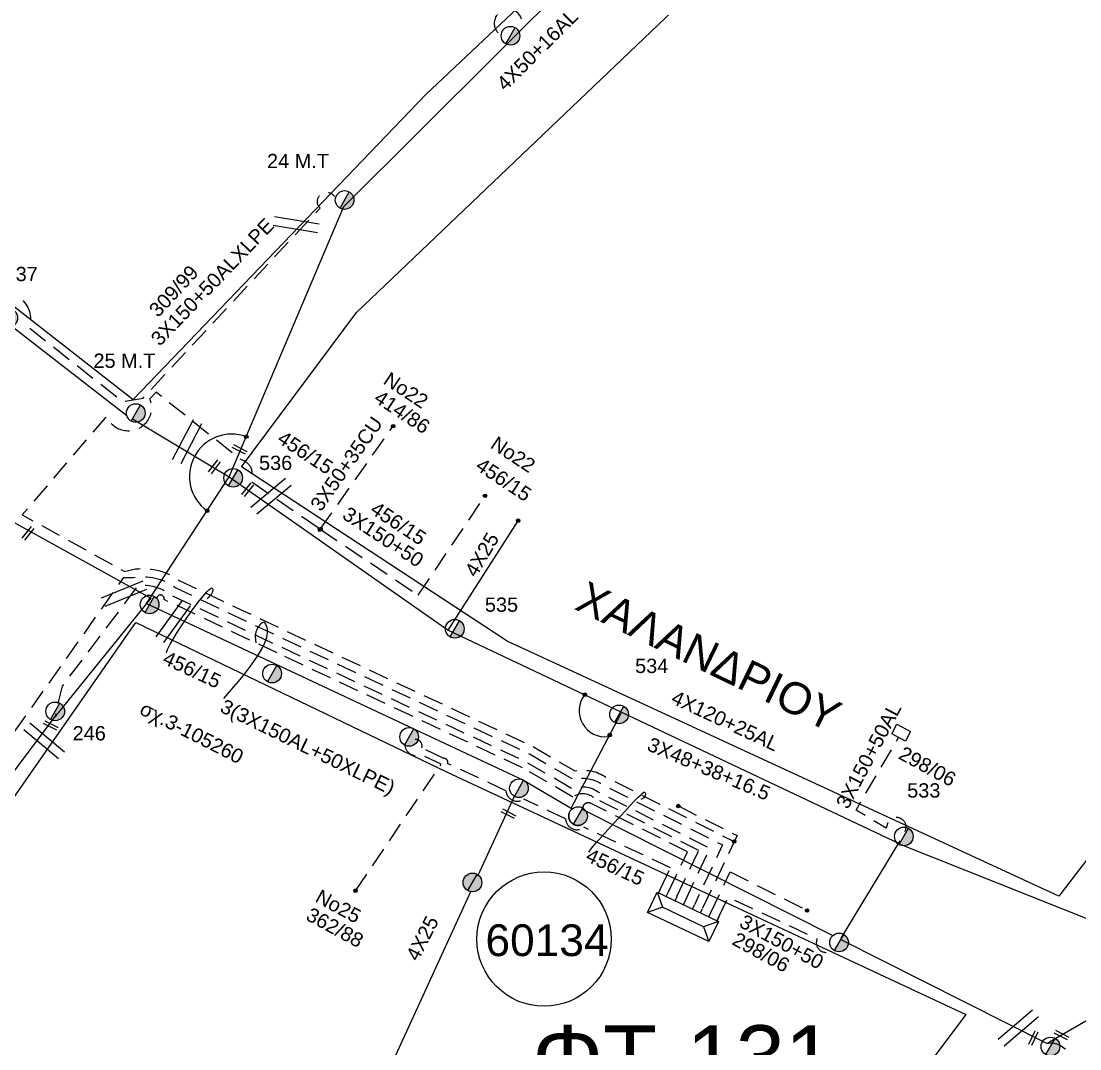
# Model space of a CAD drawing. Header units: millimetres. Extents: x 938 to 3112, y 793 to 1825.
# Drawn here: x 2179.7 to 2313.4, y 1423.8 to 1553.4 of the extents above; entities that cross this region are included whole.
import ezdxf
from ezdxf.enums import TextEntityAlignment as Align

# ---------------------------------------------------------------- set-up
doc = ezdxf.new("R2010")
doc.units = ezdxf.units.MM
doc.linetypes.add('DASHED', pattern=[19.05, 12.7, -6.35])
for name, color, linetype in [('Γέφυρες Εναερίου Δικτύου', 7, 'Continuous'), ('Γυμνά εναέρια ΧΤ (3Φ)   3x50+35CU', 7, 'Continuous'), ('Γυμνά εναέρια ΧΤ και ΦΟΠ (3Φ)   4x50+16AL', 7, 'Continuous'), ('Εναέρια παροχή ΧΤ 4x25', 7, 'SYN_LINE'), ('Επιγραφές - Σχήματα', 7, 'Continuous'), ('Επιτοίχιο Κουτί', 7, 'Continuous'), ('Καλώδια ΧΤ   3x150+50AL', 7, 'DASHED'), ('Καλώδια ΧΤ   3x150+50ALXLPE', 7, 'DASHED'), ('Καλώδια ΧΤ   3x150+70AL', 7, 'DASHED'), ('Καλώδια ΧΤ   3x150AL+50XLPE', 7, 'DASHED'), ('Καλώδια ΧΤ   3x48+38+16.5', 7, 'DASHED'), ('Μηχανική τομή', 7, 'Continuous'), ('Στύλος Ξύλινος', 7, 'Continuous'), ('Στύλος Ξύλινος @ 1', 7, 'Continuous'), ('Στύλος ΦΜ', 7, 'Continuous'), ('Στύλος ΦΜ @ 1', 7, 'Continuous'), ('Συνδέσεις', 7, 'Continuous'), ('Συνεστραμμένα ΧΤ   3x70+54.6+25AL', 7, 'SYN_LINE'), ('Συνεστραμμένα ΧΤ   4x120+25AL', 7, 'SYN_LINE'), ('Τομή', 7, 'Continuous'), ('Υποσταθμός πόλεως', 7, 'Continuous'), ('Υπόβαθρο ΔΕΗ', 7, 'Continuous')]:
    doc.layers.add(name, color=color, linetype=linetype)
doc.styles.get("Standard").update_dxf_attribs({"font": 'arial.ttf'})
doc.linetypes.add('SYN_LINE', pattern='A,0.5,-0.0001,["/\\/\\/\\/",Standard,S=0.1,R=0,X=0,Y=-0.05],-0.25', length=0.7501)

# ---------------------------------------------------------------- blocks, each defined once
blk = doc.blocks.new('ΥΠΑΡΧΩΝ ΤΣΙΜΕΝΤΕΝΙΟΣ ΣΤΥΛΟΣ')
at = {"layer": 'Στύλος ΦΜ'}
blk.add_hatch(color=256, dxfattribs=at).paths.add_polyline_path([(-1.29, -2.28, 0.574793), (2.62, 0, 0.268822), (1.3, 2.27)])
blk.add_line((-1.29, -2.28), (1.3, 2.27), dxfattribs=at)
blk.add_circle((0, 0), 2.62, dxfattribs=at)
at = {"layer": 'Στύλος ΦΜ', "flags": 4}
for tag, p in [('ΑΡΙΘΜΟΣ', (-4.68, 8.05)), ('ΤΥΠΟΣ', (-4.91, 3.03))]:
    blk.add_attdef(tag, p, '', height=4, dxfattribs=at)
blk = doc.blocks.new('ΤΟΜΗ')
at = {"layer": 'Τομή', "ltscale": 40}
for p, q in [((-5.68, 0), (5.68, 0)), ((5.68, -2.33), (-5.68, -2.33))]:
    blk.add_line(p, q, dxfattribs=at)
blk = doc.blocks.new('ΕΠΙΤΟΙΧΙΟ ΚΟΥΤΙ')
at = {"layer": 'Επιτοίχιο Κουτί', "ltscale": 40}
blk.add_lwpolyline([(-2.06, 1.35), (1.86, 1.35), (1.86, -1.39), (-2.06, -1.39)], close=True, dxfattribs=at)
blk = doc.blocks.new('_ΣΥΝΔΕΣΗ')
at = {"layer": 'Συνδέσεις', "linetype": 'SYN_LINE', "ltscale": 40}
blk.add_hatch(color=256, dxfattribs=at).paths.add_polyline_path([(0.5, -0.01, 1), (-0.5, -0.01, 1)])
at = {"layer": 'Συνδέσεις'}
blk.add_circle((0, -0.01), 0.5, dxfattribs=at)
blk = doc.blocks.new('ΜΗΧΑΝΙΚΗ ΤΟΜΗ')
at = {"layer": 'Μηχανική τομή', "ltscale": 40}
for p, q in [((-1.89, 0.78), (1.89, 0.78)), ((1.89, 0), (-1.89, 0))]:
    blk.add_line(p, q, dxfattribs=at)
blk = doc.blocks.new('ΥΠΑΡΧΩΝ ΞΥΛΙΝΟΣ ΣΤΥΛΟΣ')
at = {"layer": 'Στύλος Ξύλινος'}
h = blk.add_hatch(color=7, dxfattribs=at)
h.paths.add_polyline_path([(-2.62, 0, 0.270008), (-1.29, -2.28), (1.3, 2.27, 0.576266)])
h.paths.add_polyline_path([(-1.29, -2.28, 0.574793), (2.62, 0, 0.268822), (1.3, 2.27)])
at = {"layer": 'Στύλος Ξύλινος', "color": 7}
blk.add_line((-1.29, -2.28), (1.3, 2.27), dxfattribs=at)
blk.add_circle((0, 0), 2.62, dxfattribs=at)
at = {"layer": 'Στύλος Ξύλινος', "flags": 4}
for tag, p in [('ΑΡΙΘΜΟΣ', (-4.91, 8.6)), ('ΤΥΠΟΣ', (-4.85, 3.39))]:
    blk.add_attdef(tag, p, '', height=4, dxfattribs=at)
blk = doc.blocks.new('ΥΠΟΣΤΑΘΜΟΣ ΠΟΛΕΩΣ 8 ΑΝΑΧΩΡΗΣΕΩΝ')
at = {"layer": 'Υποσταθμός πόλεως', "linetype": 'Continuous', "ltscale": 40}
for p, q in [((-8.18, -2.82), (-8.18, -4)), ((-5.9, -2.82), (-5.9, -4)), ((-3.55, -2.82), (-3.55, -4)), ((-1.28, -2.82), (-1.28, -4)), ((1.23, -2.82), (1.23, -4)), ((3.56, -2.82), (3.56, -4)), ((6.03, -2.82), (6.03, -4)), ((8.16, -2.82), (8.16, -4))]:
    blk.add_line(p, q, dxfattribs=at)
blk.add_lwpolyline([(-8.57, 2.82), (8.57, 2.82), (8.57, -2.82), (-8.57, -2.82)], close=True, dxfattribs=at)
for points in [[(-5.75, 0), (-8.57, 2.82)], [(5.75, 0), (8.57, 2.82)], [(-8.57, -2.82), (-5.75, 0)], [(-5.75, 0), (5.75, 0)], [(8.57, -2.82), (5.75, 0)]]:
    blk.add_lwpolyline(points, dxfattribs=at)
at = {"layer": 'Υποσταθμός πόλεως', "linetype": 'SYN_LINE', "ltscale": 40, "flags": 1}
for tag, p in [('ΜΕΤΑΣΧΗΜΑΤΙΣΜΟΣ', (9.59, 1.44)), ('ΙΣΧΥΣ', (9.57, -1.35)), ('ΑΡΙΘΜΟΣ', (9.69, -4.07))]:
    blk.add_attdef(tag, p, '', height=1.8, dxfattribs=at)
blk = doc.blocks.new('TSONTA XT1')
at = {"ltscale": 40}
h = blk.add_hatch(color=256, dxfattribs=at)
h.dxf.hatch_style = 1
h.paths.add_polyline_path([(595.96, 2487.66), (597.07, 2488.77), (595.96, 2489.87), (594.85, 2488.77)])
blk.add_lwpolyline([(594.85, 2488.77), (595.96, 2489.87), (597.07, 2488.77), (595.96, 2487.66)], close=True, dxfattribs=at)

msp = doc.modelspace()

# ---------------------------------------------------------------- linework, layer by layer
at = {"layer": 'Γέφυρες Εναερίου Δικτύου', "color": 62, "flags": 128}
msp.add_lwpolyline([(2359.51, 1490.22), (2355.62, 1481.61), (2343.11, 1459.31), (2327.5, 1434.95), (2309.26, 1424.45)], dxfattribs=at)
at = {"layer": 'Γέφυρες Εναερίου Δικτύου', "color": 1, "linetype": 'DASHED', "ltscale": 0.2, "flags": 128}
msp.add_lwpolyline([(2221.95, 1443.71), (2232.77, 1459.67), (2230.3, 1460.85, -0.527824), (2228.23, 1462.06, -1.30706)], format="xyb", dxfattribs=at)
at = {"layer": 'Γυμνά εναέρια ΧΤ (3Φ)   3x50+35CU', "color": 62, "linetype": 'DASHED', "ltscale": 0.2}
msp.add_lwpolyline([(2217.23, 1489.5), (2217.51, 1489.32), (2226.7, 1502.33)], dxfattribs=at)
at = {"layer": 'Γυμνά εναέρια ΧΤ και ΦΟΠ (3Φ)   4x50+16AL', "color": 27, "flags": 128}
for points in [[(2206.02, 1495.94), (2220.49, 1530.07), (2268.65, 1578.04), (2291.54, 1599.34)], [(2195.56, 1479.95), (2206.02, 1495.94)]]:
    msp.add_lwpolyline(points, dxfattribs=at)
at = {"layer": 'Γυμνά εναέρια ΧΤ και ΦΟΠ (3Φ)   4x50+16AL', "color": 27, "linetype": 'Continuous', "ltscale": 0.2, "flags": 128}
msp.add_lwpolyline([(2196.11, 1480.63), (2184.04, 1465.68)], dxfattribs=at)
at = {"layer": 'Γυμνά εναέρια ΧΤ και ΦΟΠ (3Φ)   4x50+16AL', "color": 5, "flags": 128}
msp.add_lwpolyline([(2290.81, 1449.54), (2327.5, 1434.95)], dxfattribs=at)
at = {"layer": 'Εναέρια παροχή ΧΤ 4x25', "color": 5, "linetype": 'SYN_LINE', "ltscale": 20, "flags": 128}
msp.add_lwpolyline([(2233.66, 1476.59), (2242.49, 1490.4)], dxfattribs=at)
at = {"layer": 'Εναέρια παροχή ΧΤ 4x25', "color": 1, "linetype": 'SYN_LINE', "ltscale": 10, "flags": 128}
msp.add_lwpolyline([(2237.45, 1445.67), (2242.01, 1455.62)], dxfattribs=at)
at = {"layer": 'Εναέρια παροχή ΧΤ 4x25', "color": 1, "linetype": 'SYN_LINE', "ltscale": 20, "flags": 128}
msp.add_lwpolyline([(2227.04, 1422.94), (2236.5, 1443.59)], dxfattribs=at)
at = {"layer": 'Επιγραφές - Σχήματα', "linetype": 'Continuous', "ltscale": 0.2}
msp.add_circle((2245.76, 1437.6), 8.48, dxfattribs=at)
for centre, radius, start, end in [((2206.33, 1495.99), 5.34, 69.8743, 234.3289), ((2253.47, 1466.42), 3.28, 141.9037, 277.3713)]:
    msp.add_arc(centre, radius, start, end, dxfattribs=at)
at = {"layer": 'Καλώδια ΧΤ   3x150+50AL', "color": 2, "ltscale": 0.2, "flags": 128}
msp.add_lwpolyline([(2291.32, 1451.17, 1.05562), (2289.12, 1452.19), (2288.95, 1451.61), (2285.16, 1453.88), (2290.52, 1463.06)], format="xyb", dxfattribs=at)
at = {"layer": 'Καλώδια ΧΤ   3x150+50AL', "color": 2, "linetype": 'DASHED', "ltscale": 0.2, "flags": 128}
msp.add_lwpolyline([(2267.75, 1440.23), (2269, 1442.9), (2280.23, 1437.65, 0.701722), (2281.92, 1436.06, 0.807162)], format="xyb", dxfattribs=at)
at = {"layer": 'Καλώδια ΧΤ   3x150+50ALXLPE', "color": 6, "linetype": 'DASHED', "ltscale": 0.2, "flags": 128}
msp.add_lwpolyline([(2118.62, 1546, -0.585145), (2124.97, 1541.35), (2132.77, 1534.39), (2140.2, 1544.14, -0.336998), (2142.55, 1545.01), (2157.17, 1533.84, -0.696325), (2161.14, 1530.6), (2175.7, 1518.21, -0.791847), (2180.71, 1514.77), (2192.59, 1505.42), (2195.13, 1505.88), (2217.48, 1529.85, -1.119297), (2219.3, 1531.3, 0.554507)], format="xyb", dxfattribs=at)
at = {"layer": 'Καλώδια ΧΤ   3x150+50ALXLPE', "color": 62, "linetype": 'DASHED', "ltscale": 0.2}
for points in [[(2217.51, 1489.32), (2229.87, 1481), (2238.31, 1493.55)], [(2262.71, 1454.4), (2270.14, 1450.67), (2265.76, 1441.45)]]:
    msp.add_lwpolyline(points, dxfattribs=at)
at = {"layer": 'Καλώδια ΧΤ   3x150+50ALXLPE', "color": 27, "linetype": 'DASHED', "ltscale": 0.2}
msp.add_lwpolyline([(2262.54, 1442.98), (2265.3, 1448.8), (2252.04, 1455.46, 0.338519), (2249.39, 1455.52), (2243.03, 1459.22), (2229.14, 1465.72), (2212.06, 1473.72), (2197.8, 1480.45, 1.103461), (2196.87, 1480.57)], format="xyb", dxfattribs=at)
at = {"layer": 'Καλώδια ΧΤ   3x150+50ALXLPE', "color": 1, "linetype": 'DASHED', "ltscale": 0.2}
msp.add_lwpolyline([(2260.47, 1443.96), (2261.72, 1446.61), (2250.8, 1451.71, -0.611573), (2248.47, 1452.8), (2243.21, 1455.26, -0.576964), (2240.95, 1456.32), (2233.58, 1459.77, 0.556967), (2233.11, 1460.39), (2230.32, 1461.73, 0.523333), (2229.47, 1462.8)], format="xyb", dxfattribs=at)
at = {"layer": 'Καλώδια ΧΤ   3x150+50ALXLPE', "color": 5, "linetype": 'DASHED', "ltscale": 0.2}
msp.add_lwpolyline([(2261.43, 1443.5), (2263.85, 1448.61), (2251.61, 1454.76, 0.523704), (2250.64, 1454.14)], format="xyb", dxfattribs=at)
at = {"layer": 'Καλώδια ΧΤ   3x150+50ALXLPE', "color": 85, "linetype": 'DASHED', "ltscale": 0.2}
msp.add_lwpolyline([(2266.82, 1440.95), (2269.26, 1446.1), (2278.96, 1441.22)], dxfattribs=at)
at = {"layer": 'Καλώδια ΧΤ   3x150+50ALXLPE', "linetype": 'DASHED', "ltscale": 0.2}
msp.add_arc((2250.05, 1453.12), 1.18, 165.6843, 327.7558, dxfattribs=at)
at = {"layer": 'Καλώδια ΧΤ   3x150+70AL', "color": 62, "linetype": 'DASHED', "ltscale": 0.2, "flags": 128}
msp.add_lwpolyline([(2309.26, 1424.45, -0.353754), (2312, 1423.06, 0.203499), (2312.76, 1422.36), (2357.45, 1400.94), (2358.69, 1401.27), (2369.91, 1396.29)], format="xyb", dxfattribs=at)
at = {"layer": 'Καλώδια ΧΤ   3x150+70AL', "color": 27, "ltscale": 0.2}
msp.add_arc((2241.24, 1553.17), 1.77, 17.3339, 239.7327, dxfattribs=at)
at = {"layer": 'Καλώδια ΧΤ   3x150AL+50XLPE', "color": 133, "ltscale": 0.2, "flags": 128}
msp.add_lwpolyline([(2263.6, 1442.48), (2266.71, 1449.06), (2252.5, 1456.19, 0.276295), (2249.4, 1456.51), (2243.43, 1459.99), (2229.5, 1466.5), (2212.43, 1474.5), (2198.59, 1481.03, 0.200652), (2194.49, 1482.21), (2184.93, 1469.52), (2184.53, 1468.01), (2184.04, 1465.68)], format="xyb", dxfattribs=at)
msp.add_lwpolyline([(2267.26, 1448.78), (2267.26, 1448.78)], close=True, dxfattribs=at)
at = {"layer": 'Καλώδια ΧΤ   3x48+38+16.5', "color": 5, "linetype": 'Continuous', "ltscale": 0.2, "flags": 128}
msp.add_lwpolyline([(2206.02, 1495.94), (2233.66, 1476.59), (2290.67, 1449.64)], dxfattribs=at)
at = {"layer": 'Συνεστραμμένα ΧΤ   3x70+54.6+25AL', "color": 151, "linetype": 'SYN_LINE', "ltscale": 20, "flags": 128}
msp.add_lwpolyline([(2129.82, 1534.22), (2156.2, 1513.15), (2178.84, 1490.16), (2196.11, 1480.63)], dxfattribs=at)
at = {"layer": 'Συνεστραμμένα ΧΤ   3x70+54.6+25AL', "color": 2, "linetype": 'SYN_LINE', "ltscale": 20, "flags": 128}
msp.add_lwpolyline([(2177.83, 1515.49), (2193.07, 1503.69)], dxfattribs=at)
at = {"layer": 'Συνεστραμμένα ΧΤ   3x70+54.6+25AL', "color": 62, "linetype": 'DASHED', "ltscale": 0.2, "flags": 128}
msp.add_lwpolyline([(2217.24, 1489.5), (2208.68, 1495.37, 0.508481), (2207.47, 1498.11), (2196.78, 1506.61), (2195.95, 1505.74, -1.013335), (2190.53, 1503.59), (2179.88, 1491.14), (2192.79, 1484.01), (2193.8, 1484.25, -0.206732), (2199.7, 1482.86), (2213.33, 1476.42), (2230.41, 1468.43), (2244.42, 1461.88), (2249.66, 1458.82, -0.202736), (2253.6, 1458.02), (2262.33, 1453.65), (2269.76, 1449.92)], format="xyb", dxfattribs=at)
at = {"layer": 'Συνεστραμμένα ΧΤ   3x70+54.6+25AL', "color": 2, "linetype": 'SYN_LINE', "ltscale": 15, "flags": 128}
msp.add_lwpolyline([(2193.79, 1503.26), (2206.02, 1495.94)], dxfattribs=at)
at = {"layer": 'Συνεστραμμένα ΧΤ   3x70+54.6+25AL', "color": 30, "linetype": 'DASHED', "ltscale": 0.2, "flags": 128}
msp.add_lwpolyline([(2170.07, 1451.26), (2192.71, 1483.25), (2193.88, 1483.22, -0.214543), (2199.17, 1481.98), (2212.9, 1475.49), (2229.97, 1467.5), (2243.94, 1460.97), (2249.5, 1457.73, -0.230423), (2253.07, 1457.14), (2268.3, 1449.49), (2264.73, 1441.94)], format="xyb", dxfattribs=at)
at = {"layer": 'Συνεστραμμένα ΧΤ   3x70+54.6+25AL', "color": 1, "linetype": 'SYN_LINE', "ltscale": 20, "flags": 128}
for points in [[(2195.56, 1479.95), (2229.31, 1464.15)], [(2243.18, 1457.66), (2249.18, 1454.13), (2249.33, 1454.06)], [(2250.55, 1453.98), (2282.21, 1438.05)], [(2283.22, 1437.55), (2309.26, 1424.45)]]:
    msp.add_lwpolyline(points, dxfattribs=at)
at = {"layer": 'Συνεστραμμένα ΧΤ   3x70+54.6+25AL', "color": 1, "linetype": 'SYN_LINE', "ltscale": 15, "flags": 128}
msp.add_lwpolyline([(2229.31, 1464.15), (2243.18, 1457.66)], dxfattribs=at)
at = {"layer": 'Συνεστραμμένα ΧΤ   3x70+54.6+25AL', "color": 30, "linetype": 'DASHED', "ltscale": 0.2, "flags": 128}
msp.add_lwpolyline([(2268.88, 1449.2), (2268.88, 1449.2)], close=True, dxfattribs=at)
at = {"layer": 'Συνεστραμμένα ΧΤ   3x70+54.6+25AL', "color": 2, "ltscale": 15, "flags": 128}
msp.add_lwpolyline([(2283.26, 1437.73), (2290.72, 1450.02)], dxfattribs=at)
at = {"layer": 'Συνεστραμμένα ΧΤ   4x120+25AL', "color": 30, "linetype": 'SYN_LINE', "ltscale": 20, "flags": 128}
msp.add_lwpolyline([(2171.54, 1448.86), (2172.59, 1450.47), (2184.04, 1465.68)], dxfattribs=at)
at = {"layer": 'Συνεστραμμένα ΧΤ   4x120+25AL', "color": 5, "linetype": 'SYN_LINE', "ltscale": 15, "flags": 128}
msp.add_lwpolyline([(2249.18, 1454.13), (2255.51, 1466.12)], dxfattribs=at)
at = {"layer": 'Υπόβαθρο ΔΕΗ', "flags": 128}
for points in [[(2330.69, 1524.56), (2357.61, 1504.01), (2310.73, 1443.03), (2241.08, 1475.18), (2207.58, 1497.22), (2222.1, 1516.68), (2270.12, 1562.54), (2325.35, 1618.38), (2373.13, 1665.8)], [(2330.69, 1524.56), (2357.61, 1504.01), (2310.73, 1443.03), (2241.08, 1475.18), (2207.58, 1497.22), (2222.1, 1516.68), (2270.12, 1562.54), (2325.35, 1618.38), (2373.13, 1665.8)], [(2208.38, 1305.06), (2152.25, 1358.83), (2129.16, 1381.27), (2151.7, 1412.91), (2168.65, 1440.9), (2194.21, 1477.55), (2233.46, 1458.72), (2299.02, 1428.07), (2265.96, 1383.99), (2253.29, 1363.65), (2229.06, 1331.65), (2205.02, 1347.85)], [(2208.38, 1305.06), (2152.25, 1358.83), (2129.16, 1381.27), (2151.7, 1412.91), (2168.65, 1440.9), (2194.21, 1477.55), (2233.46, 1458.72), (2299.02, 1428.07), (2265.96, 1383.99), (2253.29, 1363.65), (2229.06, 1331.65), (2183.05, 1362.65)]]:
    msp.add_lwpolyline(points, dxfattribs=at)
msp.add_lwpolyline([(2301.43, 1613.14), (2233.35, 1664.49), (2221.84, 1652.58, -0.004635), (2198.1, 1630.34, 0.042853), (2178.79, 1606.06, -0.023362), (2155.21, 1571.36, -0.013497), (2144.61, 1553.25), (2140.85, 1547.08), (2193.9, 1505.7), (2230.85, 1544.19), (2248.27, 1560.65), (2278.71, 1589.87), (2301.43, 1613.14)], format="xyb", dxfattribs=at)
msp.add_lwpolyline([(2301.43, 1613.14), (2233.35, 1664.49), (2221.84, 1652.58, -0.004635), (2198.1, 1630.34, 0.042853), (2178.79, 1606.06, -0.023362), (2155.21, 1571.36, -0.013497), (2144.61, 1553.25), (2140.85, 1547.08), (2193.9, 1505.7), (2230.85, 1544.19), (2248.27, 1560.65), (2278.71, 1589.87), (2301.43, 1613.14)], format="xyb", dxfattribs=at)
at = {"layer": 'Υπόβαθρο ΔΕΗ'}
for points in [[(2198.11, 1473.72), (2198.14, 1474.55), (2203.48, 1482.36), (2204.15, 1481.87), (2203.72, 1480.96), (2203.21, 1480.55)], [(2205.31, 1467.98), (2210.94, 1474.25), (2211.02, 1477.78), (2209.86, 1477.64), (2209.12, 1476.06), (2209.39, 1474.98)], [(2251.41, 1448.58), (2251.58, 1448.96), (2258.24, 1456.27), (2258.54, 1456.27), (2258.66, 1455.49), (2257.98, 1455.2)]]:
    msp.add_open_spline(points, degree=3, dxfattribs=at)

# ---------------------------------------------------------------- block references
at = {"layer": 'Επιτοίχιο Κουτί', "xscale": 0.5000000000000634, "yscale": 0.5000000000000634, "zscale": 0.5000000000000634, "rotation": 331.9756970371863}
msp.add_blockref('ΕΠΙΤΟΙΧΙΟ ΚΟΥΤΙ', (2290.89, 1463.65), dxfattribs=at)
at = {"layer": 'Μηχανική τομή'}
for p, xscale, yscale, zscale, rotation in [((2207.41, 1499.57), 0.500000000000021, 0.500000000000021, 0.500000000000021, 153.0429611978871), ((2203.99, 1497.32), 0.5000000000001023, 0.5000000000001023, 0.5000000000001023, 231.7274334345166), ((2208.19, 1494.43), 0.5000000000001023, 0.5000000000001023, 0.5000000000001023, 231.7274334345166), ((2180.46, 1488.92), 0.5000000000001023, 0.5000000000001023, 0.5000000000001023, 231.7274334345166), ((2183.57, 1464.74), 0.5000000000002169, 0.5000000000002169, 0.5000000000002169, 153.4223641649672), ((2241.35, 1453.6), 0.5000000000002169, 0.5000000000002169, 0.5000000000002169, 153.4223641649672), ((2311.17, 1425.67), 0.500000000000021, 0.500000000000021, 0.500000000000021, 153.0429611978871), ((2307.35, 1425.19), 0.4999999999999907, 0.4999999999999907, 0.4999999999999907, 244.3166677758635)]:
    msp.add_blockref('ΜΗΧΑΝΙΚΗ ΤΟΜΗ', p, dxfattribs=dict(at, xscale=xscale, yscale=yscale, zscale=zscale, rotation=rotation))
at = {"layer": 'Στύλος Ξύλινος @ 1', "ltscale": 40, "xscale": 0.4499999999998181, "yscale": 0.4499999999998181, "zscale": 0.4499999999998181}
msp.add_blockref('ΥΠΑΡΧΩΝ ΞΥΛΙΝΟΣ ΣΤΥΛΟΣ', (2236.72, 1444.75), dxfattribs=at)
at = {"layer": 'Στύλος ΦΜ @ 1', "ltscale": 40, "xscale": 0.4499999999998181, "yscale": 0.4499999999998181, "zscale": 0.4499999999998181}
for p in [(2241.52, 1551.6), (2241.52, 1551.6), (2195.96, 1479.83), (2195.96, 1479.83), (2211.42, 1471.11), (2211.42, 1471.11), (2228.73, 1463.12), (2228.73, 1463.12), (2242.59, 1456.64), (2242.59, 1456.64), (2250.05, 1453.12), (2283, 1437.18), (2283, 1437.18), (2309.69, 1424.05), (2309.69, 1424.05)]:
    msp.add_blockref('ΥΠΑΡΧΩΝ ΤΣΙΜΕΝΤΕΝΙΟΣ ΣΤΥΛΟΣ', p, dxfattribs=at)
at = {"layer": 'Στύλος ΦΜ @ 1', "ltscale": 40}
ref = msp.add_blockref('ΥΠΑΡΧΩΝ ΤΣΙΜΕΝΤΕΝΙΟΣ ΣΤΥΛΟΣ', (2220.58, 1530.87), dxfattribs=dict(at, xscale=0.4499999999998181, yscale=0.4499999999998181, zscale=0.4499999999998181))
ref.add_attrib('ΤΥΠΟΣ', '24 M.T', (2210.78, 1534.89), dxfattribs={"layer": 'Στύλος ΦΜ', "height": 1.8, "flags": 4})
ref = msp.add_blockref('ΥΠΑΡΧΩΝ ΤΣΙΜΕΝΤΕΝΙΟΣ ΣΤΥΛΟΣ', (2220.58, 1530.87), dxfattribs=dict(at, xscale=0.4499999999998181, yscale=0.4499999999998181, zscale=0.4499999999998181))
ref.add_attrib('ΤΥΠΟΣ', '24 M.T', (2210.78, 1534.89), dxfattribs={"layer": 'Στύλος ΦΜ', "height": 1.8, "flags": 4})
ref = msp.add_blockref('ΥΠΑΡΧΩΝ ΤΣΙΜΕΝΤΕΝΙΟΣ ΣΤΥΛΟΣ', (2178.12, 1516), dxfattribs=dict(at, xscale=0.4499999999998181, yscale=0.4499999999998181, zscale=0.4499999999998181))
ref.add_attrib('ΤΥΠΟΣ', '537', (2177.65, 1520.63), dxfattribs={"layer": 'Στύλος ΦΜ', "height": 1.8, "flags": 4})
ref = msp.add_blockref('ΥΠΑΡΧΩΝ ΤΣΙΜΕΝΤΕΝΙΟΣ ΣΤΥΛΟΣ', (2178.12, 1516), dxfattribs=dict(at, xscale=0.4499999999998181, yscale=0.4499999999998181, zscale=0.4499999999998181))
ref.add_attrib('ΤΥΠΟΣ', '537', (2177.65, 1520.63), dxfattribs={"layer": 'Στύλος ΦΜ', "height": 1.8, "flags": 4})
ref = msp.add_blockref('ΥΠΑΡΧΩΝ ΤΣΙΜΕΝΤΕΝΙΟΣ ΣΤΥΛΟΣ', (2194.21, 1503.99), dxfattribs=dict(at, xscale=0.4499999999998181, yscale=0.4499999999998181, zscale=0.4499999999998181))
ref.add_attrib('ΤΥΠΟΣ', '25 M.T', (2188.87, 1509.69), dxfattribs={"layer": 'Στύλος ΦΜ', "height": 1.8, "flags": 4})
ref = msp.add_blockref('ΥΠΑΡΧΩΝ ΤΣΙΜΕΝΤΕΝΙΟΣ ΣΤΥΛΟΣ', (2194.21, 1503.99), dxfattribs=dict(at, xscale=0.4499999999998181, yscale=0.4499999999998181, zscale=0.4499999999998181))
ref.add_attrib('ΤΥΠΟΣ', '25 M.T', (2188.87, 1509.69), dxfattribs={"layer": 'Στύλος ΦΜ', "height": 1.8, "flags": 4})
ref = msp.add_blockref('ΥΠΑΡΧΩΝ ΤΣΙΜΕΝΤΕΝΙΟΣ ΣΤΥΛΟΣ', (2206.51, 1495.81), dxfattribs=dict(at, xscale=0.4499999999998181, yscale=0.4499999999998181, zscale=0.4499999999998181))
ref.add_attrib('ΤΥΠΟΣ', '536', (2209.77, 1496.8), dxfattribs={"layer": 'Στύλος ΦΜ', "height": 1.8, "flags": 4})
ref = msp.add_blockref('ΥΠΑΡΧΩΝ ΤΣΙΜΕΝΤΕΝΙΟΣ ΣΤΥΛΟΣ', (2234.49, 1476.76), dxfattribs=dict(at, xscale=0.4499999999998181, yscale=0.4499999999998181, zscale=0.4499999999998181))
ref.add_attrib('ΤΥΠΟΣ', '535', (2238.29, 1478.91), dxfattribs={"layer": 'Στύλος ΦΜ', "height": 1.8, "flags": 4})
ref = msp.add_blockref('ΥΠΑΡΧΩΝ ΤΣΙΜΕΝΤΕΝΙΟΣ ΣΤΥΛΟΣ', (2234.49, 1476.76), dxfattribs=dict(at, xscale=0.4499999999998181, yscale=0.4499999999998181, zscale=0.4499999999998181))
ref.add_attrib('ΤΥΠΟΣ', '535', (2238.29, 1478.91), dxfattribs={"layer": 'Στύλος ΦΜ', "height": 1.8, "flags": 4})
ref = msp.add_blockref('ΥΠΑΡΧΩΝ ΤΣΙΜΕΝΤΕΝΙΟΣ ΣΤΥΛΟΣ', (2255.23, 1465.96), dxfattribs=dict(at, xscale=0.4499999999998181, yscale=0.4499999999998181, zscale=0.4499999999998181))
ref.add_attrib('ΤΥΠΟΣ', '534', (2257.25, 1471.18), dxfattribs={"layer": 'Στύλος ΦΜ', "height": 1.8, "flags": 4})
ref = msp.add_blockref('ΥΠΑΡΧΩΝ ΤΣΙΜΕΝΤΕΝΙΟΣ ΣΤΥΛΟΣ', (2255.23, 1465.96), dxfattribs=dict(at, xscale=0.4499999999998181, yscale=0.4499999999998181, zscale=0.4499999999998181))
ref.add_attrib('ΤΥΠΟΣ', '534', (2257.25, 1471.18), dxfattribs={"layer": 'Στύλος ΦΜ', "height": 1.8, "flags": 4})
ref = msp.add_blockref('ΥΠΑΡΧΩΝ ΤΣΙΜΕΝΤΕΝΙΟΣ ΣΤΥΛΟΣ', (2184.04, 1466.34), dxfattribs=dict(at, xscale=0.4499999999998181, yscale=0.4499999999998181, zscale=0.4499999999998181))
ref.add_attrib('ΤΥΠΟΣ', '246', (2186.24, 1462.68), dxfattribs={"layer": 'Στύλος ΦΜ', "height": 1.8, "flags": 4})
ref = msp.add_blockref('ΥΠΑΡΧΩΝ ΤΣΙΜΕΝΤΕΝΙΟΣ ΣΤΥΛΟΣ', (2184.04, 1466.34), dxfattribs=dict(at, xscale=0.4499999999998181, yscale=0.4499999999998181, zscale=0.4499999999998181))
ref.add_attrib('ΤΥΠΟΣ', '246', (2186.24, 1462.68), dxfattribs={"layer": 'Στύλος ΦΜ', "height": 1.8, "flags": 4})
ref = msp.add_blockref('ΥΠΑΡΧΩΝ ΤΣΙΜΕΝΤΕΝΙΟΣ ΣΤΥΛΟΣ', (2291.18, 1450.56), dxfattribs=dict(at, xscale=0.4499999999998181, yscale=0.4499999999998181, zscale=0.4499999999998181))
ref.add_attrib('ΤΥΠΟΣ', '533', (2291.6, 1455.47), dxfattribs={"layer": 'Στύλος ΦΜ', "height": 1.8, "flags": 4})
at = {"layer": 'Συνδέσεις', "xscale": 0.4500000000000455, "yscale": 0.4500000000000455, "zscale": 0.4500000000000455}
for p in [(2226.7, 1502.33), (2208.17, 1501.01), (2238.31, 1493.55), (2203.22, 1491.66), (2242.49, 1490.41), (2250.9, 1468.45), (2254.05, 1463.35), (2262.71, 1454.4), (2269.76, 1449.92), (2221.95, 1443.71), (2278.96, 1441.22)]:
    msp.add_blockref('_ΣΥΝΔΕΣΗ', p, dxfattribs=at)
at = {"layer": 'Συνδέσεις', "xscale": 0.3075184835441075, "yscale": 0.3075184835441075, "zscale": 0.3075184835441075, "rotation": 326.0798489454221}
msp.add_blockref('TSONTA XT1', (1638.35, 956.49), dxfattribs=at)
at = {"layer": 'Τομή'}
for p, xscale, yscale, zscale, rotation in [((2214.55, 1528.33), 0.5000000000000046, 0.5000000000000046, 0.5000000000000046, 350.6728285754004), ((2214.55, 1528.33), 0.5000000000000046, 0.5000000000000046, 0.5000000000000046, 350.6728285754004), ((2200.17, 1500.65), 0.5000000000000491, 0.5000000000000491, 0.5000000000000491, 62.4808747293527), ((2200.17, 1500.65), 0.5000000000000491, 0.5000000000000491, 0.5000000000000491, 62.4808747293527), ((2210.92, 1493.94), 0.4999999999999792, 0.4999999999999792, 0.4999999999999792, 39.78160054688719), ((2210.92, 1493.94), 0.4999999999999792, 0.4999999999999792, 0.4999999999999792, 39.78160054688719), ((2192.51, 1481.73), 0.4999999999999459, 0.4999999999999459, 0.4999999999999459, 22.11848682760622), ((2192.51, 1481.73), 0.4999999999999459, 0.4999999999999459, 0.4999999999999459, 22.11848682760622), ((2198.45, 1478.03), 0.5000000000000399, 0.5000000000000399, 0.5000000000000399, 53.99904594450467), ((2198.45, 1478.03), 0.5000000000000399, 0.5000000000000399, 0.5000000000000399, 53.99904594450467), ((2183.02, 1463.06), 0.5000000000000463, 0.5000000000000463, 0.5000000000000463, 320.0177668228195), ((2183.02, 1463.06), 0.5000000000000463, 0.5000000000000463, 0.5000000000000463, 320.0177668228195), ((2305.25, 1426.82), 0.4999999999999664, 0.4999999999999664, 0.4999999999999664, 40.57708108153506), ((2305.25, 1426.82), 0.4999999999999664, 0.4999999999999664, 0.4999999999999664, 40.57708108153506)]:
    msp.add_blockref('ΤΟΜΗ', p, dxfattribs=dict(at, xscale=xscale, yscale=yscale, zscale=zscale, rotation=rotation))
at = {"layer": 'Υποσταθμός πόλεως', "xscale": 0.5000000000002502, "yscale": 0.5000000000002502, "zscale": 0.5000000000002502, "rotation": 154.6766041650361}
msp.add_blockref('ΥΠΟΣΤΑΘΜΟΣ ΠΟΛΕΩΣ 8 ΑΝΑΧΩΡΗΣΕΩΝ', (2263.3, 1440.4), dxfattribs=at)

# ---------------------------------------------------------------- texts
at = {"layer": 'Γυμνά εναέρια ΧΤ (3Φ)   3x50+35CU'}
msp.add_text('3X50+35CU', height=1.8, rotation=54.9324, dxfattribs=at).set_placement((2220.81, 1497.59), align=Align.MIDDLE)
at = {"layer": 'Γυμνά εναέρια ΧΤ και ΦΟΠ (3Φ)   4x50+16AL'}
msp.add_text('4X50+16AL', height=1.8, rotation=44.9727, dxfattribs=at).set_placement((2244.9, 1549.83), align=Align.MIDDLE)
at = {"layer": 'Εναέρια παροχή ΧΤ 4x25', "ltscale": 20}
for rotation, p in [(59.3254, (2237.89, 1486.13)), (62.6279, (2230.38, 1437.71))]:
    msp.add_text('4X25', height=1.8, rotation=rotation, dxfattribs=at).set_placement(p, align=Align.MIDDLE)
at = {"layer": 'Επιγραφές - Σχήματα', "linetype": 'DASHED', "ltscale": 0.2}
msp.add_text('3X150+50', height=1.8, rotation=326.6047, dxfattribs=at).set_placement((2225.45, 1488.36), align=Align.MIDDLE)
at = {"layer": 'Επιγραφές - Σχήματα', "linetype": 'DASHED', "ltscale": 0.2, "attachment_point": 1}
for s, insert, char_height, width, rotation in [('309/99', (2195.71, 1517.19), 1.8, 10.8079, 47.0433), ('Νο22', (2226.31, 1509.28), 1.8, 10.8079, 326.6047), ('414/86', (2225.14, 1507), 1.8, 10.8079, 326.6047), ('456/15', (2212.92, 1501.88), 1.8, 10.8079, 326.6047), ('Νο22', (2239.84, 1501.17), 1.8, 10.8079, 326.6047), ('456/15', (2237.96, 1498.46), 1.8, 10.8079, 326.6047), ('456/15', (2224.66, 1492.95), 1.8, 10.8079, 326.6047), ('ΧΑΛΑΝΔΡΙΟΥ', (2251.2, 1482.9), 4, 48.5909, 334.2082), ('456/15', (2198.22, 1474.06), 1.8, 10.8079, 335.0294), ('4Χ120+25AL', (2262.41, 1469.07), 1.8, 10.8079, 334.9286), ('σχ.3-105260', (2195.36, 1467.69), 1.8, 10.8079, 333.0322), ('298/06', (2291.22, 1462.03), 1.8, 10.8079, 331.4926), ('456/15', (2251.63, 1449.16), 1.8, 10.8079, 335.0294), ('Νο25', (2217.58, 1443.97), 1.8, 10.8079, 331.4926), ('362/88', (2216.41, 1441.7), 1.8, 10.8079, 331.4926), ('298/06', (2270.21, 1438.58), 1.8, 10.8079, 331.4926)]:
    msp.add_mtext(s, dxfattribs=dict(at, insert=insert, char_height=char_height, width=width, rotation=rotation))
at = {"layer": 'Επιγραφές - Σχήματα', "linetype": 'Continuous', "ltscale": 0.2, "insert": (2238.36, 1439.46), "char_height": 4, "width": 6.8539, "attachment_point": 1}
msp.add_mtext('60134', dxfattribs=at)
at = {"layer": 'Επιγραφές - Σχήματα', "linetype": 'DASHED', "ltscale": 0.2, "insert": (2244.28, 1426.73), "char_height": 8, "width": 24.9768, "attachment_point": 1}
msp.add_mtext('ΦΤ-131', dxfattribs=at)
at = {"layer": 'Καλώδια ΧΤ   3x150+50AL', "ltscale": 0.2}
msp.add_text('3X150+50AL', height=1.8, rotation=62.1299, dxfattribs=at).set_placement((2286.73, 1460.76), align=Align.MIDDLE)
at = {"layer": 'Καλώδια ΧΤ   3x150+50AL', "linetype": 'DASHED', "ltscale": 0.2, "insert": (2271.12, 1440.81), "char_height": 1.8, "width": 10.8079, "attachment_point": 1, "rotation": 331.4926}
msp.add_mtext('3Χ150+50', dxfattribs=at)
at = {"layer": 'Καλώδια ΧΤ   3x150+50ALXLPE', "ltscale": 0.2}
msp.add_text('3X150+50ALXLPE', height=1.8, rotation=46.1663, dxfattribs=at).set_placement((2203.88, 1520.54), align=Align.MIDDLE)
at = {"layer": 'Καλώδια ΧΤ   3x150AL+50XLPE', "ltscale": 0.2}
msp.add_text('3(3X150AL+50XLPE)', height=1.8, rotation=333.9261, dxfattribs=at).set_placement((2215.84, 1461.66), align=Align.MIDDLE)
at = {"layer": 'Καλώδια ΧΤ   3x48+38+16.5', "ltscale": 0.2}
msp.add_text('3X48+38+16.5', height=1.8, rotation=336.9941, dxfattribs=at).set_placement((2266.57, 1459.1), align=Align.MIDDLE)

doc.saveas('drawing.dxf')
